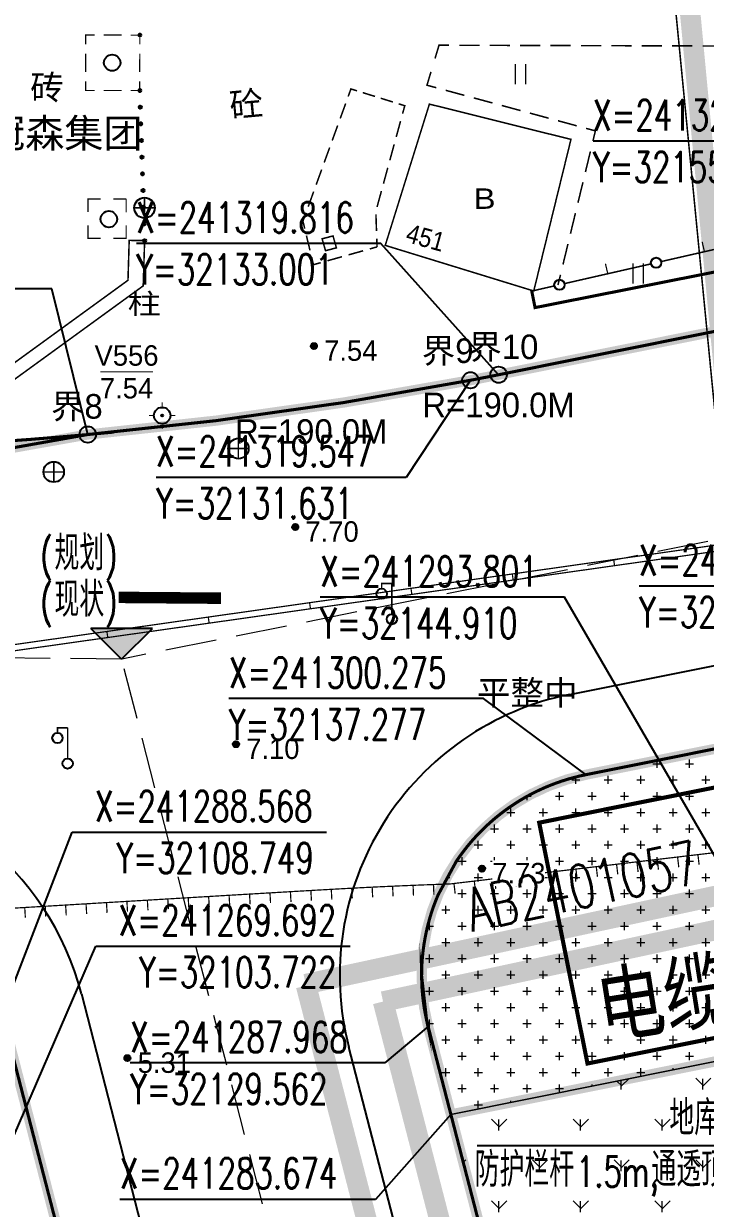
# Model space of a CAD drawing. Extents: x -83084 to 31773731, y -158416 to 241421036.
# Drawn here: x 32109.8 to 32143.1, y 241279.1 to 241337 of the extents above; entities that cross this region are included whole.
import ezdxf
from ezdxf.enums import TextEntityAlignment as Align
from ezdxf.xclip import XClip

# ---------------------------------------------------------------- set-up
doc = ezdxf.new("R2010")
doc.units = 0
doc.header["$LTSCALE"] = 1000
doc.header["$MEASUREMENT"] = 0
doc.header["$XCLIPFRAME"] = 0
for name, pattern in [('1', [0]), ('2', [0]), ('252', [0]), ('677', [0]), ('721020', [0]), ('721120', [0]), ('CENTER2', [1.125, 0.75, -0.125, 0.125, -0.125]), ('DASH', [0.35, 0.25, -0.1]), ('DOTE', [2.42, 2, -0.2, 0.02, -0.2])]:
    doc.linetypes.add(name, pattern=pattern)
for name, color, linetype, lineweight in [('110KV电缆', 6, 'DASH', 0), ('公共绿地', 63, 'Continuous', 0), ('绿地', 86, 'Continuous', 0), ('道路中线', 252, 'Continuous', 0)]:
    doc.layers.add(name, color=color, linetype=linetype, lineweight=lineweight)
for name, color, linetype in [('AXIS', 3, 'Continuous'), ('AXIS_TEXT', 7, 'Continuous'), ('DIM_COOR', 3, 'Continuous'), ('DIM_ELEV', 3, 'Continuous'), ('DIM_LEAD', 3, 'Continuous'), ('DOTE', 14, 'DOTE'), ('GZ_BJT_功能地块', 1, 'Continuous'), ('GZ_BJT_总平面', 2, 'Continuous'), ('GZ_BJT_指标表', 7, 'Continuous'), ('GZ_BJT_用地界线', 1, 'Continuous'), ('GZ_BJT_绿地', 3, 'Continuous'), ('PUB_DIM', 3, 'Continuous'), ('PUB_TEXT', 7, 'Continuous'), ('Road_2', 134, 'Continuous'), ('ROOF', 4, 'Continuous'), ('净用地', 1, 'Continuous'), ('地库', 5, 'DASH'), ('规划道路边线', 165, 'Continuous')]:
    doc.layers.add(name, color=color, linetype=linetype)
doc.layers.add('地形', color=7, linetype='Continuous', true_color=0x323232)
doc.layers.add('建筑控制线', color=7, linetype='Continuous', true_color=0xff0505)
doc.styles.add('_TCH_AXIS', font='COMPLEX', dxfattribs={"bigfont": 'GBCBIG'})
doc.styles.add('_TCH_DIM', font='SIMPLEX', dxfattribs={"bigfont": 'GBCBIG'})
doc.styles.add('_TCH_DIM_T3', font='SIMPLEX', dxfattribs={"width": 0.705882, "bigfont": 'GBCBIG'})
doc.styles.add('COMPLEX', font='COMPLEX')
doc.styles.add('DMHT', font='')
doc.styles.add('GKST', font='')
doc.styles.add('JMHT', font='')
doc.styles.add('JTHT', font='')
doc.styles.add('KZHT', font='')
doc.styles.add('number', font='')
doc.styles.add('黑体', font='simhei.ttf')
doc.styles.get('DMHT').set_extended_font_data('方正细等线简体')
doc.styles.get('GKST').set_extended_font_data('方正细等线简体')
doc.styles.get('JMHT').set_extended_font_data('方正细等线简体')
doc.styles.get('JTHT').set_extended_font_data('方正细等线简体')
doc.styles.get('KZHT').set_extended_font_data('方正细等线简体')
doc.styles.get('number').set_extended_font_data('方正细等线简体')
doc.dimstyles.new('_TCH_ARCH_M_M&&1', dxfattribs={"dimtxt": 1.4875, "dimasz": 0.5, "dimexe": 1.25, "dimexo": 1.5, "dimgap": 0.63125, "dimtad": 1, "dimzin": 0, "dimdsep": 46, "dimtxsty": '_TCH_DIM_T3', "dimblk": 'ARCHTICK', "dimcen": 0.09, "dimclrt": 7, "dimazin": 2, "dimtfac": 1, "dimtdec": 0, "dimtix": 1, "dimtmove": 2, "dimatfit": 3, "dimfxl": 0, "dimtolj": 1, "dimtzin": 0, "dimarcsym": 0})

# ---------------------------------------------------------------- blocks, each defined once
blk = doc.blocks.new('jjjg')
at = {"layer": '公共绿地'}
h = blk.add_hatch(dxfattribs=at)
h.set_pattern_fill('CROSS', color=256, scale=0.5)
h.set_pattern_definition([(0, (-31796.0198, -241027.7257), (0.79375, 0.79375), [0.396875, -1.190625]), (90, (-31795.8213, -241027.9241), (-0.79375, 0.79375), [0.396875, -1.190625])])
edge = h.paths.add_edge_path()
edge.add_line((357.562, 275.82), (361.317, 261.297))
edge.add_line((361.317, 261.297), (334.652, 255.949))
edge.add_line((334.652, 255.949), (333.542, 260.242))
edge.add_arc((343.224, 262.745), 10, 101.34215, 194.49615, ccw=False)
edge.add_line((341.257, 272.55), (357.562, 275.82))
at = {"layer": '净用地'}
blk.add_lwpolyline([(312.729, 260.842, 0.339359), (303.139, 268.339), (188.333, 269.388, 0.489761), (168.731, 244.6), (203.627, 103.082, 0.417511), (228.052, 88.507), (339.507, 117.323, 0.414214), (346.685, 129.508)], format="xyb", close=True, dxfattribs=at)
at = {"layer": '建筑控制线', "color": 1, "linetype": 'CENTER2', "ltscale": 0.01, "const_width": 0.5}
for points in [[(383.239, 107.973), (344.513, 97.96), (232.405, 68.975), (183.609, 58.956), (155.208, 51.953), (155.198, 51.951), (135.846, 179.065), (134.192, 189.926), (133.85, 194.329), (133.812, 204.312), (133.812, 204.314), (133.604, 259.566), (133.74, 265.128), (133.853, 269.743), (134.678, 279.892), (134.86, 281.203), (147.348, 281.975), (306.164, 287.26), (316.913, 289.169, 0.024864), (335.611, 291.821, 0.001838), (336.982, 292.091), (359.271, 296.561)], [(357.562, 275.82), (341.257, 272.55, 0.43043), (333.542, 260.242), (334.652, 255.949), (335.41, 253.018), (366.048, 134.514), (346.685, 129.508), (312.729, 260.842, 0.339359), (303.139, 268.339), (188.333, 269.388, 0.489761), (168.731, 244.6), (146.967, 207.555), (138.651, 241.283, -0.019329), (133.74, 265.128), (133.853, 269.743), (134.678, 279.892), (134.86, 281.203), (147.348, 281.975), (306.164, 287.26), (316.913, 289.169, 0.024864), (335.611, 291.821, 0.001838), (336.982, 292.091), (359.271, 296.561)], [(341.257, 272.55), (357.562, 275.82), (421.674, 288.68, -0.217433), (437.845, 284.89, -0.048847), (440.681, 282.215), (445.195, 273.123, 0.074148), (468.473, 212.548), (486.181, 181.252, -0.182676), (488.344, 167.276, -0.284842), (473.781, 152.039), (378.233, 127.336, -0.414214), (366.048, 134.514), (335.41, 253.018), (334.652, 255.949), (333.542, 260.242, -0.43043), (341.257, 272.55, -0.099303)]]:
    blk.add_lwpolyline(points, format="xyb", dxfattribs=at)
for points in [[(437.845, 284.89, 0.217433), (421.674, 288.68), (357.562, 275.82), (361.317, 261.297), (334.652, 255.949), (366.048, 134.514, 0.414214), (378.233, 127.336), (473.781, 152.039, 0.284842), (488.344, 167.276), (464.121, 210.086, -0.088788)], [(357.562, 275.82), (361.317, 261.297), (334.652, 255.949), (333.542, 260.242, -0.43043), (341.257, 272.55)]]:
    blk.add_lwpolyline(points, format="xyb", close=True, dxfattribs=at)
blk = doc.blocks.new('263906')
at = {"color": 0, "linetype": 'Continuous', "lineweight": -3}
blk.add_circle((0, 0), 0.8, dxfattribs=at)
at = {"color": 0}
blk.add_point((0, 0), dxfattribs=at)
blk = doc.blocks.new('96102001')
at = {"linetype": '2'}
h = blk.add_hatch(color=0, dxfattribs=at)
edge = h.paths.add_edge_path(flags=0)
edge.add_arc((0, 0), 0.15, 0, 360)
at = {"color": 0, "linetype": 'Continuous', "lineweight": -3}
blk.add_circle((0, 0), 0.15, dxfattribs=at)
blk = doc.blocks.new('24502001')
at = {"color": 0, "linetype": 'Continuous', "lineweight": -3}
blk.add_circle((0, 0), 0.5, dxfattribs=at)
blk = doc.blocks.new('24502002')
at = {"color": 0, "linetype": 'Continuous', "lineweight": -3, "const_width": 0.12}
blk.add_lwpolyline([(0, 0), (0, -1)], dxfattribs=at)
blk = doc.blocks.new('85212001')
at = {"color": 0, "linetype": 'Continuous', "lineweight": -3, "const_width": 0.12}
blk.add_lwpolyline([(0, 0), (0, 1)], dxfattribs=at)
blk = doc.blocks.new('332')
at = {"color": 0, "linetype": 'Continuous', "lineweight": -3, "const_width": 0.15}
for points in [[(0, 3.5), (-1, 3.5), (-1, 3)], [(0, 0.5), (0, 3.5)]]:
    blk.add_lwpolyline(points, dxfattribs=at)
at = {"color": 0, "linetype": 'Continuous', "lineweight": -3}
for centre in [(-1, 2.5), (0, 0)]:
    blk.add_circle(centre, 0.5, dxfattribs=at)
blk = doc.blocks.new('904')
at = {"linetype": '2'}
h = blk.add_hatch(color=0, dxfattribs=at)
edge = h.paths.add_edge_path(flags=0)
edge.add_arc((0, 0), 0.3, 0, 360)
at = {"color": 0, "linetype": 'Continuous', "lineweight": -3}
for radius in [0.3, 0.15]:
    blk.add_circle((0, 0), radius, dxfattribs=at)
blk = doc.blocks.new('654')
at = {"color": 0, "linetype": 'Continuous', "lineweight": -3, "const_width": 0.15}
for points in [[(-1, 0), (1, 0)], [(0, -1), (0, 1)]]:
    blk.add_lwpolyline(points, dxfattribs=at)
at = {"color": 0, "linetype": 'Continuous', "lineweight": -3}
blk.add_circle((0, 0), 1, dxfattribs=at)
blk = doc.blocks.new('106')
at = {"color": 0, "linetype": '1', "lineweight": -3, "const_width": 0.12}
for points in [[(0, 0.8), (0, 1.3)], [(-0.8, 0), (-1.3, 0)], [(0.8, 0), (1.3, 0)], [(0, -0.8), (0, -1.3)]]:
    blk.add_lwpolyline(points, dxfattribs=at)
at = {"color": 0, "linetype": '1', "lineweight": -3}
for radius in [0.8, 0.1]:
    blk.add_circle((0, 0), radius, dxfattribs=at)
blk = doc.blocks.new('151')
at = {"color": 0, "linetype": 'Continuous', "lineweight": -3, "const_width": 0.12}
for points in [[(-0.5, 2), (-0.5, 0)], [(0.5, 2), (0.5, 0)]]:
    blk.add_lwpolyline(points, dxfattribs=at)
blk = doc.blocks.new('128')
at = {"color": 0, "linetype": 'Continuous', "lineweight": -3}
blk.add_circle((0, 0), 0.8, dxfattribs=at)
blk = doc.blocks.new('ysdx12')
at = {"layer": '地形', "linetype": '721120', "lineweight": -3, "ltscale": 0.5, "const_width": 0.15}
for points in [[(90.128, 200.781), (88.779, 200.654), (87.429, 200.535), (86.078, 200.426), (84.726, 200.328), (83.374, 200.239), (82.02, 200.159), (80.667, 200.089), (79.313, 200.029), (77.958, 199.979), (76.604, 199.938), (75.249, 199.907), (73.893, 199.885), (72.538, 199.874), (71.183, 199.872), (69.827, 199.881), (-48.646, 200.963)], [(137.996, 46.007), (107.358, 164.511), (106.6, 167.442), (105.49, 171.735), (105.416, 172.038), (105.352, 172.345), (105.297, 172.652), (105.253, 172.962), (105.218, 173.273), (105.192, 173.584), (105.177, 173.897), (105.171, 174.209), (105.416, 172.038), (105.352, 172.345), (105.297, 172.652), (105.253, 172.962), (105.218, 173.273), (105.192, 173.584), (105.177, 173.897), (105.171, 174.209), (105.175, 174.522), (105.189, 174.834), (105.212, 175.146), (105.245, 175.457), (105.288, 175.767), (105.341, 176.075), (105.403, 176.381), (105.475, 176.686), (105.556, 176.987), (105.647, 177.287), (105.747, 177.583), (105.856, 177.876), (105.974, 178.165), (106.867, 179.812), (107.046, 180.069), (107.232, 180.32), (107.426, 180.566), (107.628, 180.805), (107.837, 181.037), (108.053, 181.263), (108.276, 181.482), (108.506, 181.694), (108.742, 181.899), (108.985, 182.096), (109.233, 182.286), (109.488, 182.468), (109.748, 182.641), (110.013, 182.807), (110.284, 182.964), (110.559, 183.112), (110.838, 183.252), (111.122, 183.383), (111.41, 183.505), (111.702, 183.618), (111.997, 183.722), (112.295, 183.817), (112.596, 183.902), (112.899, 183.978), (113.205, 184.043), (129.51, 187.313)]]:
    blk.add_lwpolyline(points, dxfattribs=at)
at = {"layer": '地形', "linetype": 'Continuous', "lineweight": -3, "ltscale": 0.5, "const_width": 0.15}
blk.add_lwpolyline([(195.247, 250.947), (198.096, 242.005), (202.391, 228.523, -0.327503), (201.457, 225.508), (200.635, 224.885), (162.545, 217.134), (110.713, 206.863), (110.542, 207.707)], format="xyb", dxfattribs=at)
at = {"layer": '地形', "linetype": 'Continuous', "lineweight": -3, "ltscale": 0.5}
for points, const_width in [([(134.858, 44.336), (115.689, 240.793)], 0.075), ([(88.758, 219.726), (88.758, 220.177), (89.199, 220.177)], 0.06), ([(89.64, 220.177), (90.522, 220.177)], 0.06), ([(90.963, 220.176), (91.404, 220.176)], 0.06), ([(91.404, 220.176), (91.404, 219.725)], 0.06), ([(105.825, 219.032), (106.021, 219.683), (106.516, 219.682)], 0.075), ([(107.011, 219.68), (108.001, 219.678)], 0.075), ([(108.496, 219.676), (109.486, 219.674)], 0.075), ([(109.981, 219.672), (110.971, 219.67)], 0.075), ([(111.466, 219.668), (112.456, 219.666)], 0.075), ([(112.952, 219.664), (113.942, 219.662)], 0.075), ([(114.437, 219.66), (115.427, 219.657)], 0.075), ([(115.922, 219.656), (116.912, 219.653)], 0.075), ([(117.407, 219.652), (118.397, 219.649)], 0.075), ([(118.892, 219.648), (119.882, 219.645)], 0.075), ([(88.757, 218.374), (88.758, 219.275)], 0.06), ([(91.404, 219.275), (91.403, 218.373)], 0.06), ([(105.889, 217.605), (105.432, 217.729), (105.628, 218.381)], 0.075), ([(89.198, 217.472), (88.757, 217.472), (88.757, 217.923)], 0.06), ([(91.403, 217.922), (91.403, 217.471), (90.962, 217.471)], 0.06), ([(90.521, 217.472), (89.639, 217.472)], 0.06), ([(101.585, 217.18), (101.718, 217.547), (102.017, 217.454)], 0.075), ([(102.296, 217.367), (102.893, 217.181)], 0.075), ([(103.172, 217.094), (103.77, 216.907)], 0.075), ([(107.26, 217.233), (106.346, 217.481)], 0.075), ([(108.632, 216.862), (107.718, 217.109)], 0.075), ([(101.194, 216.103), (101.461, 216.837)], 0.075), ([(104.049, 216.82), (104.348, 216.727), (104.241, 216.339)], 0.075), ([(110.003, 216.49), (109.089, 216.738)], 0.075), ([(104.142, 215.976), (103.93, 215.199)], 0.075), ([(111.374, 216.118), (110.46, 216.366)], 0.075), ([(112.746, 215.746), (111.832, 215.994)], 0.075), ([(100.803, 215.026), (101.07, 215.76)], 0.075), ([(113.538, 214.996), (113.66, 215.498), (113.203, 215.622)], 0.075), ([(103.83, 214.837), (103.618, 214.06)], 0.075), ([(100.412, 213.949), (100.679, 214.683)], 0.075), ([(113.173, 213.489), (113.416, 214.494)], 0.075), ([(100.021, 212.871), (100.288, 213.606)], 0.075), ([(103.518, 213.697), (103.306, 212.92)], 0.075), ([(112.807, 211.982), (113.051, 212.987)], 0.075), ([(99.631, 211.794), (99.897, 212.529)], 0.075), ([(103.207, 212.558), (102.994, 211.781)], 0.075), ([(88.875, 211.527), (88.876, 212.168), (89.497, 212.168)], 0.06), ([(90.118, 212.167), (90.739, 212.167)], 0.06), ([(90.739, 212.167), (90.739, 211.526)], 0.06), ([(99.461, 210.722), (99.373, 211.084), (99.506, 211.451)], 0.075), ([(102.939, 211.413), (102.967, 210.608)], 0.075), ([(112.441, 210.475), (112.685, 211.48)], 0.075), ([(89.496, 210.245), (88.875, 210.245), (88.875, 210.886)], 0.06), ([(90.739, 210.886), (90.738, 210.245), (90.117, 210.245)], 0.06), ([(99.718, 209.66), (99.543, 210.384)], 0.075), ([(102.981, 210.233), (102.995, 209.83)], 0.075), ([(118.986, 209.595), (121.112, 210.079)], 0.075), ([(102.312, 209.639), (101.606, 209.441)], 0.075), ([(102.995, 209.83), (102.642, 209.731)], 0.075), ([(112.076, 208.968), (112.32, 209.973)], 0.075), ([(116.861, 209.11), (118.986, 209.595)], 0.075), ([(100.241, 209.059), (99.888, 208.96), (99.8, 209.322)], 0.075), ([(101.277, 209.349), (100.571, 209.151)], 0.075), ([(114.263, 208.518), (116.388, 209.002)], 0.075), ([(111.832, 207.964), (111.954, 208.466)], 0.075), ([(112.137, 208.033), (114.263, 208.518)], 0.075), ([(110.602, 207.683), (111.665, 207.925)], 0.075), ([(270.398, 78.505), (247.182, 120.681), (236.579, 142.65), (212.663, 195.606), (195.565, 200.655), (176.133, 205.239), (124.57, 195.972), (77.42, 189.285)], 0.06), ([(270.135, 78.361), (246.915, 120.544), (236.307, 142.523), (212.446, 195.357), (195.488, 200.365), (176.125, 204.933), (124.618, 195.676), (77.462, 188.988)], 0.06), ([(89.47, 203.724), (92.045, 203.724)], 0.06), ([(114.553, 194.551), (114.595, 194.254)], 0.06), ([(109.602, 193.849), (109.644, 193.552)], 0.06), ([(104.651, 193.147), (104.693, 192.85)], 0.06), ([(99.7, 192.445), (99.742, 192.148)], 0.06), ([(94.749, 191.743), (94.791, 191.446)], 0.06), ([(89.798, 191.041), (89.84, 190.743)], 0.06), ([(133.558, 181.899), (106.592, 178.707), (105.215, 178.655), (104.046, 178.607), (102.991, 178.559), (101.951, 178.507), (100.097, 178.404), (95.987, 178.163), (89.05, 177.749), (78.903, 177.14)], 0.06)]:
    blk.add_lwpolyline(points, dxfattribs=dict(at, const_width=const_width))
at = {"layer": '地形', "linetype": '721020', "lineweight": -3, "ltscale": 0.5, "const_width": 0.15}
blk.add_lwpolyline([(155.187, 19.465), (116.461, 9.453), (4.353, -19.532), (-44.443, -29.551), (-72.844, -36.554), (-72.854, -36.557), (-92.206, 90.558), (-93.86, 101.419), (-94.202, 105.822), (-94.24, 115.804), (-94.24, 115.807), (-94.448, 171.059), (-94.312, 176.62), (-94.199, 181.236), (-93.374, 191.385), (-93.192, 192.696), (-80.704, 193.468), (78.112, 198.753), (88.861, 200.662, 0.024922), (107.559, 203.314, 0.002245), (108.93, 203.583), (131.218, 208.054)], format="xyb", dxfattribs=at)
at = {"layer": '地形', "linetype": 'Continuous', "lineweight": -3, "ltscale": 0.5}
for const_width in [0.075, 0.06]:
    blk.add_lwpolyline([(110.648, 207.675), (103.394, 209.904), (105.551, 216.806), (112.466, 215.082)], close=True, dxfattribs=dict(at, const_width=const_width))
at = {"layer": '地形', "linetype": '252', "lineweight": -3, "ltscale": 0.5, "const_width": 0.075}
for points in [[(91.641, 210.139), (91.57, 207.925), (82.188, 201.106), (81.801, 201.638), (90.828, 208.199), (90.886, 210.148)], [(100.31, 210.225), (100.477, 209.644), (101.009, 209.783), (100.842, 210.364)]]:
    blk.add_lwpolyline(points, close=True, dxfattribs=at)
at = {"layer": '地形', "linetype": '677', "lineweight": -3, "ltscale": 0.5, "const_width": 0.06}
blk.add_lwpolyline([(270.398, 78.505), (247.182, 120.681), (236.579, 142.65), (212.663, 195.606), (195.565, 200.655), (176.133, 205.239), (124.57, 195.972), (77.42, 189.285)], dxfattribs=at)
at = {"layer": '地形', "linetype": '721120', "lineweight": -3, "ltscale": 0.5, "const_width": 0.15}
blk.add_lwpolyline([(84.677, 172.335), (118.633, 41.001, -0.414214), (111.455, 28.816), (0, 0, -0.417511), (-24.425, 14.575), (-59.321, 156.093, -0.489761), (-39.72, 180.881), (75.087, 179.832, -0.339359), (84.677, 172.335)], format="xyb", close=True, dxfattribs=at)
at = {"layer": '地形', "linetype": 'Continuous'}
for name, p, xscale, yscale, rotation in [('96102001', (91.404, 220.176), 0.5, 0.5, 270.3286420653496), ('96102001', (91.403, 217.471), 0.4999999999999993, 0.4999999999999993, 271.8516376464791), ('96102001', (91.429, 216.657), 0.4999999999999993, 0.4999999999999993, 271.8516376464791), ('96102001', (91.456, 215.842), 0.4999999999999993, 0.4999999999999993, 271.8516376464791), ('96102001', (91.482, 215.028), 0.4999999999999993, 0.4999999999999993, 271.8516376464791), ('96102001', (91.508, 214.213), 0.4999999999999993, 0.4999999999999993, 271.8516376464791), ('96102001', (91.535, 213.398), 0.4999999999999993, 0.4999999999999993, 271.8516376464791), ('96102001', (91.561, 212.584), 0.4999999999999993, 0.4999999999999993, 271.8516376464791), ('96102001', (91.587, 211.769), 0.4999999999999993, 0.4999999999999993, 271.8516376464791), ('96102001', (91.614, 210.955), 0.4999999999999993, 0.4999999999999993, 271.8516376464791), ('96102001', (91.64, 210.14), 0.4999999999999993, 0.4999999999999993, 271.8516376464791), ('24502002', (118.986, 209.595), 0.5, 0.5, 192.8423862336027), ('24502002', (114.263, 208.518), 0.5, 0.5, 192.8423862336027), ('24502001', (116.625, 209.056), 0.5, 0.5, 192.8423862336027), ('24502001', (111.901, 207.979), 0.5, 0.5, 192.8423862336027), ('85212001', (117.674, 180.019), 0.5, 0.5, 186.7498574939514), ('85212001', (118.668, 180.136), 0.5, 0.5, 186.7498574939514), ('85212001', (112.709, 179.431), 0.5, 0.5, 186.7498574939514), ('85212001', (113.702, 179.549), 0.5, 0.5, 186.7498574939514), ('85212001', (114.695, 179.666), 0.5, 0.5, 186.7498574939514), ('85212001', (115.688, 179.784), 0.5, 0.5, 186.7498574939514), ('85212001', (116.681, 179.901), 0.5, 0.5, 186.7498574939514), ('85212001', (107.744, 178.844), 0.5, 0.5, 186.7498574939514), ('85212001', (108.737, 178.961), 0.5, 0.5, 186.7498574939514), ('85212001', (109.73, 179.079), 0.5, 0.5, 186.7498574939514), ('85212001', (110.723, 179.196), 0.5, 0.5, 186.7498574939514), ('85212001', (111.716, 179.314), 0.5, 0.5, 186.7498574939514), ('85212001', (97.763, 178.267), 0.5, 0.5, 183.3622475901651), ('85212001', (98.761, 178.326), 0.5, 0.5, 183.3622475901651), ('85212001', (99.76, 178.384), 0.5, 0.5, 183.3622475901651), ('85212001', (100.758, 178.441), 0.4999999999999993, 0.4999999999999993, 183.1856598793636), ('85212001', (101.756, 178.496), 0.4999999999999993, 0.4999999999999993, 183.1856598793636), ('85212001', (102.755, 178.547), 0.4999999999999993, 0.4999999999999993, 182.8395878544975), ('85212001', (103.754, 178.593), 0.4999999999999999, 0.4999999999999999, 182.592580893353), ('85212001', (104.753, 178.636), 0.4999999999999996, 0.4999999999999996, 182.3548766498583), ('85212001', (105.752, 178.675), 0.5, 0.5, 182.1864851660608), ('85212001', (106.751, 178.726), 0.5, 0.5, 186.7498574939514), ('85212001', (87.781, 177.673), 0.4999999999999997, 0.4999999999999997, 183.4323936329411), ('85212001', (88.779, 177.733), 0.4999999999999997, 0.4999999999999997, 183.4323936329411), ('85212001', (89.777, 177.792), 0.5000000000000007, 0.5000000000000007, 183.4132964240218), ('85212001', (90.775, 177.852), 0.5000000000000007, 0.5000000000000007, 183.4132964240218), ('85212001', (91.774, 177.911), 0.5000000000000007, 0.5000000000000007, 183.4132964240218), ('85212001', (92.772, 177.971), 0.5000000000000007, 0.5000000000000007, 183.4132964240218), ('85212001', (93.77, 178.03), 0.5000000000000007, 0.5000000000000007, 183.4132964240218), ('85212001', (94.768, 178.09), 0.5000000000000007, 0.5000000000000007, 183.4132964240218), ('85212001', (95.766, 178.149), 0.5000000000000007, 0.5000000000000007, 183.4132964240218), ('85212001', (96.765, 178.208), 0.5, 0.5, 183.3622475901651), ('85212001', (85.784, 177.553), 0.4999999999999997, 0.4999999999999997, 183.4323936329411), ('85212001', (86.782, 177.613), 0.4999999999999997, 0.4999999999999997, 183.4323936329411)]:
    blk.add_blockref(name, p, dxfattribs=dict(at, xscale=xscale, yscale=yscale, rotation=rotation))
at = {"layer": '地形', "linetype": 'Continuous', "xscale": 0.5, "yscale": 0.5}
for name, p in [('128', (90.055, 218.828)), ('151', (110.001, 217.764)), ('654', (91.635, 211.737)), ('128', (89.893, 211.184)), ('151', (115.751, 208.026)), ('904', (99.91, 204.983)), ('263906', (108.93, 203.583)), ('263906', (107.559, 203.314)), ('106', (92.498, 201.59)), ('263906', (88.861, 200.662)), ('654', (96.221, 199.976)), ('654', (87.201, 198.833)), ('904', (98.995, 196.143)), ('332', (103.72, 191.635)), ('332', (87.88, 184.585)), ('904', (96.102, 185.529)), ('904', (108.119, 179.452)), ('904', (90.802, 170.192))]:
    blk.add_blockref(name, p, dxfattribs=at)
at = {"layer": '地形'}
for s, height, style, p in [('砖', 1.2, 'JTHT', (86.869, 217.623)), ('界9', 1.2, 'number', (106.44, 204.757)), ('界10', 1.2, 'number', (109.164, 204.946)), ('V556', 1, 'KZHT', (90.757, 204.524)), ('7.54', 1, 'KZHT', (90.757, 202.924)), ('界8', 1.2, 'number', (88.327, 202.038)), ('R=190.0M', 1.2, 'number', (108.93, 202.107)), ('R=190.0M', 1.2, 'number', (99.78, 200.808))]:
    blk.add_text(s, height=height, dxfattribs=dict(at, style=style)).set_placement(p, align=Align.MIDDLE_CENTER)
at = {"layer": '地形', "style": 'JTHT'}
blk.add_text('砼', height=1.2, rotation=5.15793, dxfattribs=at).set_placement((95.876, 215.781), align=Align.BOTTOM_LEFT)
at = {"layer": '地形'}
for s, height, style, p in [('冠森集团', 1.4, 'JMHT', (83.899, 214.259)), ('平整中', 1.2, 'GKST', (107.874, 187.086))]:
    blk.add_text(s, height=height, dxfattribs=dict(at, style=style)).set_placement(p, align=Align.BOTTOM_LEFT)
at = {"layer": '地形', "style": 'JMHT', "width": 1.2}
blk.add_text('B', height=1, dxfattribs=at).set_placement((108.249, 212.189), align=Align.MIDDLE_CENTER)
at = {"layer": '地形', "style": 'JMHT', "width": 0.913}
blk.add_text('451', height=0.92, rotation=344.37262, dxfattribs=at).set_placement((105.368, 210.279), align=Align.MIDDLE_CENTER)
at = {"layer": '地形', "style": 'JMHT', "width": 1.2}
blk.add_text('柱', height=1, dxfattribs=at).set_placement((90.807, 206.253), align=Align.BOTTOM_LEFT)
for points in [[(100.41, 205.383), (102.985, 205.383), (102.985, 204.133), (100.41, 204.133)], [(99.495, 196.543), (102.07, 196.543), (102.07, 195.293), (99.495, 195.293)], [(96.602, 185.929), (99.177, 185.929), (99.177, 184.679), (96.602, 184.679)], [(108.619, 179.852), (111.194, 179.852), (111.194, 178.602), (108.619, 178.602)], [(91.302, 170.592), (93.877, 170.592), (93.877, 169.342), (91.302, 169.342)]]:
    blk.add_wipeout(points).dxf.layer = '地形'
at = {"layer": '地形', "style": 'DMHT'}
for s, p in [('7.54', (100.41, 205.263)), ('7.70', (99.495, 196.423)), ('7.10', (96.602, 185.809)), ('7.73', (108.619, 179.732)), ('5.31', (91.302, 170.472))]:
    blk.add_text(s, height=1, dxfattribs=at).set_placement(p, align=Align.TOP_LEFT)
blk = doc.blocks.new('rtr')
at = {"layer": '地库', "linetype": 'Continuous'}
h = blk.add_hatch(dxfattribs=at)
h.set_pattern_fill('STEEL', color=256, scale=0.5, angle=-35.55087)
h.set_pattern_definition([(9.44912997, (236105.29224, 2620777.9798), (-0.13031142, 0.7829802017), []), (9.44912997, (236105.523, 2620778.3027), (-0.13031142, 0.7829802017), [])])
h.paths.add_polyline_path([(473617.625, 2567513.203), (473612.595, 2567512.361), (473614.575, 2567500.525), (473619.606, 2567501.367)])
for points in [[(473611.588, 2567518.375), (473616.618, 2567519.216), (473619.606, 2567501.365), (473614.576, 2567500.523)], [(473611.884, 2567518.424), (473612.478, 2567514.873), (473616.916, 2567515.616), (473616.322, 2567519.167)], [(473614.822, 2567500.868), (473619.261, 2567501.611), (473616.916, 2567515.616), (473612.478, 2567514.873)], [(473617.625, 2567513.203), (473612.595, 2567512.361), (473614.575, 2567500.525), (473619.606, 2567501.367)]]:
    blk.add_lwpolyline(points, close=True, dxfattribs=at)
blk.add_lwpolyline([(473612.478, 2567514.873), (473617.041, 2567501.24), (473616.916, 2567515.616)], dxfattribs=at)
blk = doc.blocks.new('afghw')
for p, q in [((-0.546, -0.109), (0.546, 0.109)), ((-0.109, 0.546), (0.109, -0.546))]:
    blk.add_line(p, q)
at = {"ltscale": 10, "const_width": 0.2}
blk.add_lwpolyline([(-7.644, -7.653), (10.004, -4.113), (7.644, 7.653), (-10.004, 4.113)], close=True, dxfattribs=at)
blk = doc.blocks.new('adfgaw')
at = {"layer": '110KV电缆', "ltscale": 0.03, "const_width": 1}
for points in [[(-13.685, 135.394), (-0.747, -0.951)], [(-2.143, -3.219), (-23.383, -7.79)], [(-1.782, -4.806), (-19.603, -8.641)], [(-23.364, -7.86), (45.86, -275.605)], [(-19.603, -8.641), (49.291, -275.106)]]:
    blk.add_lwpolyline(points, dxfattribs=at)
at = {"layer": 'DIM_COOR', "color": 3}
for p, q in [((-10.735, 11.115), (-22.67, 11.115)), ((-1.972, -4.015), (-10.735, 11.115))]:
    blk.add_line(p, q, dxfattribs=at)
at = {"layer": 'ROOF'}
blk.add_blockref('afghw', (-1.972, -4.015), dxfattribs=at)
at = {"layer": 'PUB_TEXT', "style": '_TCH_DIM', "width": 0.705882}
for s, p in [('X=241293.801', (-22.67, 11.64)), ('Y=32144.910', (-22.67, 9.102))]:
    blk.add_text(s, height=1.4875, dxfattribs=at).set_placement(p)
at = {"layer": 'PUB_TEXT', "style": '黑体', "width": 0.8}
blk.add_text('电缆终端塔', height=3, rotation=8.92492, dxfattribs=at).set_placement((-8.905, -10.417))
blk = doc.blocks.new('_ArchTick')
at = {"color": 0, "linetype": 'ByBlock', "const_width": 0.4}
blk.add_lwpolyline([(-0.5, -0.5), (0.5, 0.5)], dxfattribs=at)
blk = doc.blocks.new('*D188')
at = {"layer": 'Defpoints', "color": 0, "transparency": 16777216}
for p in [(75.666, 163.49), (82.354, 144.434), (79.599, 143.881)]:
    blk.add_point(p, dxfattribs=at)
at = {"layer": 'PUB_DIM', "color": 0, "lineweight": -2, "transparency": 16777216}
for p, q in [((77.137, 163.785), (79.646, 164.289)), ((78.421, 164.043), (82.354, 144.434)), ((81.07, 144.176), (83.579, 144.679))]:
    blk.add_line(p, q, dxfattribs=at)
at = {"layer": 'PUB_DIM', "color": 0, "lineweight": -2, "transparency": 16777216, "xscale": 0.5, "yscale": 0.5, "zscale": 0.5}
for p, rotation in [((78.421, 164.043), 101.3421496037128), ((82.354, 144.434), 281.3421496037128)]:
    blk.add_blockref('_ArchTick', p, dxfattribs=dict(at, rotation=rotation))
at = {"layer": 'PUB_DIM', "color": 7, "transparency": 16777216, "insert": (81.269, 157.126), "char_height": 1.4875, "attachment_point": 5, "rotation": 281.34215, "style": '_TCH_DIM_T3'}
blk.add_mtext('\\A1;20.00', dxfattribs=at)
blk = doc.blocks.new('ghdlbx')
at = {"layer": '规划道路边线', "linetype": '721120', "lineweight": -3, "ltscale": 0.5, "const_width": 0.15}
for points in [[(90.128, 200.781), (88.779, 200.654), (87.429, 200.535), (86.078, 200.426), (84.726, 200.328), (83.374, 200.239), (82.02, 200.159), (80.667, 200.089), (79.313, 200.029), (77.958, 199.979), (76.604, 199.938), (75.249, 199.907), (73.893, 199.885), (72.538, 199.874), (71.183, 199.872), (69.827, 199.881), (-48.646, 200.963)], [(137.996, 46.007), (107.358, 164.511), (106.6, 167.442), (105.49, 171.735), (105.416, 172.038), (105.352, 172.345), (105.297, 172.652), (105.253, 172.962), (105.218, 173.273), (105.192, 173.584), (105.177, 173.897), (105.171, 174.209), (105.416, 172.038), (105.352, 172.345), (105.297, 172.652), (105.253, 172.962), (105.218, 173.273), (105.192, 173.584), (105.177, 173.897), (105.171, 174.209), (105.175, 174.522), (105.189, 174.834), (105.212, 175.146), (105.245, 175.457), (105.288, 175.767), (105.341, 176.075), (105.403, 176.381), (105.475, 176.686), (105.556, 176.987), (105.647, 177.287), (105.747, 177.583), (105.856, 177.876), (105.974, 178.165), (106.867, 179.812), (107.046, 180.069), (107.232, 180.32), (107.426, 180.566), (107.628, 180.805), (107.837, 181.037), (108.053, 181.263), (108.276, 181.482), (108.506, 181.694), (108.742, 181.899), (108.985, 182.096), (109.233, 182.286), (109.488, 182.468), (109.748, 182.641), (110.013, 182.807), (110.284, 182.964), (110.559, 183.112), (110.838, 183.252), (111.122, 183.383), (111.41, 183.505), (111.702, 183.618), (111.997, 183.722), (112.295, 183.817), (112.596, 183.902), (112.899, 183.978), (113.205, 184.043), (129.51, 187.313)]]:
    blk.add_lwpolyline(points, dxfattribs=at)
at = {"layer": '规划道路边线', "linetype": '721020', "lineweight": -3, "ltscale": 0.5, "const_width": 0.15}
blk.add_lwpolyline([(88.861, 200.662, 0.024922), (107.559, 203.314, 0.002245), (108.93, 203.583), (131.218, 208.054), (190.14, 219.873)], format="xyb", dxfattribs=at)
at = {"layer": '规划道路边线', "linetype": '721120', "lineweight": -3, "ltscale": 0.5, "const_width": 0.15}
blk.add_lwpolyline([(84.677, 172.335), (118.633, 41.001, -0.414214), (111.455, 28.816), (0, 0, -0.417511), (-24.425, 14.575), (-59.321, 156.093, -0.489761), (-39.72, 180.881), (75.087, 179.832, -0.339359), (84.677, 172.335)], format="xyb", close=True, dxfattribs=at)
at = {"layer": '道路中线', "linetype": 'DASH', "ltscale": 0.01}
for p, q in [((232.401, 218.151), (90.519, 189.691)), ((90.519, 189.691), (-81.137, 191.259))]:
    blk.add_line(p, q, dxfattribs=at)
blk.add_lwpolyline([(133.321, 24.141), (90.519, 189.691)], dxfattribs=at)
at = {"layer": 'PUB_TEXT', "color": 8, "style": '黑体', "width": 0.8}
blk.add_text('一', height=5, rotation=359.53392, dxfattribs=at).set_placement((90.111, 190.047))
blk = doc.blocks.new('zbyd')
at = {"layer": 'DIM_ELEV'}
blk.add_hatch(color=256, dxfattribs=at).paths.add_polyline_path([(-196.124, 135.339), (-194.624, 136.839), (-197.624, 136.839)])
at = {"layer": 'DIM_COOR', "color": 3}
for p, q in [((-160.667, 160.644), (-173.097, 160.644)), ((-183.469, 155.645), (-195.404, 155.645)), ((-177.713, 149.231), (-183.469, 155.645)), ((-199.534, 153.427), (-211.744, 153.427)), ((-197.781, 146.31), (-199.534, 153.427)), ((-179.083, 148.962), (-182.229, 144.216)), ((-182.229, 144.216), (-194.439, 144.216)), ((-158.468, 138.9), (-170.843, 138.9)), ((-178.452, 133.408), (-190.882, 133.408)), ((-173.437, 129.69), (-178.452, 133.408)), ((-201.965, 117.983), (-198.548, 126.884)), ((-198.548, 126.884), (-186.118, 126.884)), ((-181.152, 117.383), (-183.271, 115.607)), ((-183.271, 115.607), (-195.701, 115.607)), ((-180.042, 113.089), (-183.722, 108.942)), ((-183.722, 108.942), (-196.207, 108.942))]:
    blk.add_line(p, q, dxfattribs=at)
at = {"layer": 'DIM_ELEV'}
for p, q in [((-196.124, 135.339), (-197.624, 136.839)), ((-194.624, 136.839), (-197.624, 136.839)), ((-196.124, 135.339), (-194.624, 136.839))]:
    blk.add_line(p, q, dxfattribs=at)
at = {"layer": 'DIM_LEAD'}
blk.add_line((-164.44, 111.553), (-178.755, 111.553), dxfattribs=at)
at = {"layer": 'DIM_LEAD', "color": 30, "style": '_TCH_DIM', "width": 0.705882}
blk.add_text('AB2401057', height=2.125, rotation=12.01942, dxfattribs=at).set_placement((-179.022, 122.016))
at = {"layer": 'PUB_TEXT', "style": '_TCH_DIM', "width": 0.705882}
for s, height, p in [('X=241324.287', 1.4875, (-173.097, 161.169)), ('Y=32155.290', 1.4875, (-173.097, 158.632)), ('X=241319.816', 1.4875, (-195.404, 156.17)), ('Y=32133.001', 1.4875, (-195.404, 153.633)), ('X=241319.547', 1.4875, (-194.439, 144.741)), ('Y=32131.631', 1.4875, (-194.439, 142.203)), ('(', 1.488, (-200.106, 139.676)), (')', 1.488, (-196.949, 139.676)), ('X=241303.546', 1.4875, (-170.843, 139.425)), ('(', 1.488, (-200.106, 137.401)), (')', 1.488, (-196.949, 137.401)), ('Y=32153.582', 1.4875, (-170.843, 136.887)), ('X=241300.275', 1.4875, (-190.882, 133.933)), ('Y=32137.277', 1.4875, (-190.882, 131.396)), ('X=241288.568', 1.4875, (-197.418, 127.409)), ('Y=32108.749', 1.4875, (-196.368, 124.871)), ('X=241287.968', 1.4875, (-195.701, 116.132)), ('Y=32129.562', 1.4875, (-195.701, 113.594)), ('X=241283.674', 1.4875, (-196.207, 109.467))]:
    blk.add_text(s, height=height, dxfattribs=at).set_placement(p)
at = {"layer": 'PUB_TEXT', "style": '_TCH_DIM'}
for s, p in [('规划', (-199.406, 139.676)), ('现状', (-199.406, 137.401))]:
    blk.add_text(s, height=1.6879, dxfattribs=at).set_placement(p)
for s, height, p in [('地库坡道', 1.6879, (-169.367, 112.078)), ('防护栏杆   通透顶盖', 1.68794, (-178.882, 109.558))]:
    blk.add_text(s, height=height, rotation=360, dxfattribs=at).set_placement(p)
at = {"layer": 'PUB_TEXT', "style": '_TCH_DIM', "width": 0.705882}
blk.add_text('1.5m,', height=1.4875, rotation=360, dxfattribs=at).set_placement((-173.935, 109.55))
blk = doc.blocks.new('_AXISO')
blk.add_circle((0, 0), 0.5)
at = {"layer": 'AXIS_TEXT', "style": 'COMPLEX', "width": 1.041667}
blk.add_attdef('A', text='', height=0.56, dxfattribs=at).set_placement((-0.25, -0.28), (0.25, -0.28), align=Align.FIT)
blk = doc.blocks.new('ADSAFDSFW')
at = {"layer": 'AXIS'}
ref = blk.add_blockref('_AXISO', (8.232, 30.328), dxfattribs=dict(at, xscale=4, yscale=4, zscale=4))
ref.add_attrib('A', '4-26', dxfattribs={"layer": 'AXIS_TEXT', "height": 0.7027, "style": '_TCH_AXIS'}).set_placement((6.877, 29.977), (9.587, 29.977), align=Align.FIT)
blk = doc.blocks.new('*D129')
at = {"layer": 'Defpoints', "color": 0, "transparency": 16777216}
for p in [(-14.885, 21.383), (-15.513, 17.822), (14.327, 12.561)]:
    blk.add_point(p, dxfattribs=at)
at = {"layer": 'PUB_DIM', "color": 0, "lineweight": -2, "transparency": 16777216}
for p, q in [((-15.253, 19.299), (-14.668, 22.614)), ((14.954, 16.121), (-14.885, 21.383)), ((14.587, 14.038), (15.171, 17.352))]:
    blk.add_line(p, q, dxfattribs=at)
at = {"layer": 'PUB_DIM', "color": 0, "lineweight": -2, "transparency": 16777216, "xscale": 0.5, "yscale": 0.5, "zscale": 0.5}
for p, rotation in [((-14.885, 21.383), 170.0000000054523), ((14.954, 16.121), 350.0000000054523)]:
    blk.add_blockref('_ArchTick', p, dxfattribs=dict(at, rotation=rotation))
at = {"layer": 'PUB_DIM', "color": 7, "transparency": 16777216, "insert": (0.273, 20.106), "char_height": 1.4875, "attachment_point": 5, "rotation": 350, "style": '_TCH_DIM_T3'}
blk.add_mtext('\\A1;30.30', dxfattribs=at)
blk = doc.blocks.new('*D130')
at = {"layer": 'Defpoints', "color": 0, "transparency": 16777216}
for p in [(-20.706, 16.101), (-17.364, 15.512), (-22.643, -14.427)]:
    blk.add_point(p, dxfattribs=at)
at = {"layer": 'PUB_DIM', "color": 0, "lineweight": -2, "transparency": 16777216}
for p, q in [((-18.841, 15.772), (-21.937, 16.318)), ((-25.985, -13.837), (-20.706, 16.101)), ((-24.12, -14.166), (-27.216, -13.62))]:
    blk.add_line(p, q, dxfattribs=at)
at = {"layer": 'PUB_DIM', "color": 0, "lineweight": -2, "transparency": 16777216, "xscale": 0.5, "yscale": 0.5, "zscale": 0.5}
for p, rotation in [((-20.706, 16.101), 80.0000000053795), ((-25.985, -13.837), 260.0000000053794)]:
    blk.add_blockref('_ArchTick', p, dxfattribs=dict(at, rotation=rotation))
at = {"layer": 'PUB_DIM', "color": 7, "transparency": 16777216, "insert": (-24.7, 1.371), "char_height": 1.4875, "attachment_point": 5, "rotation": 80, "style": '_TCH_DIM_T3'}
blk.add_mtext('\\A1;30.40', dxfattribs=at)
blk = doc.blocks.new('cc')
at = {"layer": 'PUB_DIM'}
dim = blk.add_linear_dim(base=(82.354, 144.434), p1=(75.666, 163.49), p2=(79.599, 143.881), angle=281.34215, dimstyle='_TCH_ARCH_M_M&&1', dxfattribs=at)
dim.commit()
dim.dimension.update_dxf_attribs({"geometry": '*D188', "text_midpoint": (81.269, 157.126), "dimtype": 129})
blk = doc.blocks.new('asdafaw')
at = {"layer": 'AXIS'}
for p, q in [((-15.513, 17.822), (-14.645, 22.746)), ((14.327, 12.561), (15.195, 17.485)), ((-17.364, 15.512), (-22.288, 16.38)), ((-22.643, -14.427), (-27.567, -13.558))]:
    blk.add_line(p, q, dxfattribs=at)
at = {"layer": 'DOTE', "ltscale": 0.001}
for p, q in [((-15.513, 17.822), (-21.6, -16.7)), ((-17.364, 15.512), (16.201, 9.593)), ((14.327, 12.561), (8.24, -21.961)), ((-22.643, -14.427), (10.922, -20.345))]:
    blk.add_line(p, q, dxfattribs=at)
at = {"layer": 'AXIS'}
ref = blk.add_blockref('_AXISO', (-14.298, 24.716), dxfattribs=dict(at, xscale=3.999999999999997, yscale=3.999999999999997, zscale=3.999999999999997, rotation=80.00000000539609))
ref.add_attrib('A', '7-W', dxfattribs={"layer": 'AXIS_TEXT', "height": 0.8262, "rotation": 80, "style": '_TCH_AXIS'}).set_placement((-14.123, 23.327), (-13.658, 25.961), align=Align.FIT)
ref = blk.add_blockref('_AXISO', (15.542, 19.454), dxfattribs=dict(at, xscale=3.999999999999997, yscale=3.999999999999997, zscale=3.999999999999997, rotation=80.00000000539609))
ref.add_attrib('A', '7-A', dxfattribs={"layer": 'AXIS_TEXT', "height": 0.873, "rotation": 80, "style": '_TCH_AXIS'}).set_placement((15.741, 18.068), (16.203, 20.688), align=Align.FIT)
ref = blk.add_blockref('_AXISO', (-24.257, 16.727), dxfattribs=dict(at, xscale=3.999999999999997, yscale=3.999999999999997, zscale=3.999999999999997, rotation=80.00000000539609))
ref.add_attrib('A', '7-24', dxfattribs={"layer": 'AXIS_TEXT', "height": 0.6947, "rotation": 80, "style": '_TCH_AXIS'}).set_placement((-24.151, 15.331), (-23.68, 18.002), align=Align.FIT)
ref = blk.add_blockref('_AXISO', (-29.536, -13.211), dxfattribs=dict(at, xscale=3.999999999999997, yscale=3.999999999999997, zscale=3.999999999999997, rotation=80.00000000539609))
ref.add_attrib('A', '7-1', dxfattribs={"layer": 'AXIS_TEXT', "height": 0.9988, "rotation": 80, "style": '_TCH_AXIS'}).set_placement((-29.272, -14.586), (-28.817, -12.01), align=Align.FIT)
at = {"layer": 'PUB_DIM'}
for p1, p2, distance, picture, middle in [((14.327, 12.561), (-15.513, 17.822), -3.616, '*D129', (0.273, 20.106)), ((-22.643, -14.427), (-17.364, 15.512), 3.394, '*D130', (-24.7, 1.371))]:
    dim = blk.add_aligned_dim(p1=p1, p2=p2, distance=distance, dimstyle='_TCH_ARCH_M_M&&1', dxfattribs=at)
    dim.commit()
    dim.dimension.update_dxf_attribs({"geometry": picture, "text_midpoint": middle})

msp = doc.modelspace()

# ---------------------------------------------------------------- linework, layer by layer
at = {"layer": 'GZ_BJT_功能地块', "lineweight": 0}
msp.add_lwpolyline([(32108.749, 241288.568, 0.339359), (32099.159, 241296.065), (31984.352, 241297.113, 0.489761), (31964.751, 241272.326), (31999.647, 241130.808, 0.417511), (32024.072, 241116.233), (32135.527, 241145.049, 0.414214), (32142.705, 241157.234)], format="xyb", close=True, dxfattribs=at)
at = {"layer": 'GZ_BJT_总平面', "lineweight": 0}
msp.add_lwpolyline([(32108.749, 241288.568, 0.339359), (32099.159, 241296.065), (31984.352, 241297.113, 0.489761), (31964.751, 241272.326), (31999.647, 241130.808, 0.417511), (32024.072, 241116.233), (32135.527, 241145.049, 0.414214), (32142.705, 241157.234)], format="xyb", close=True, dxfattribs=at)
at = {"layer": 'GZ_BJT_用地界线', "linetype": 'CENTER2', "lineweight": 0, "ltscale": 10, "const_width": 0.001}
msp.add_lwpolyline([(32179.259, 241135.698), (32140.533, 241125.686), (32028.425, 241096.701), (31979.629, 241086.682), (31951.228, 241079.679), (31951.218, 241079.676), (31931.866, 241206.791), (31930.212, 241217.652), (31929.87, 241222.055), (31929.832, 241232.037), (31929.832, 241232.04), (31929.624, 241287.292), (31929.76, 241292.853), (31929.873, 241297.469), (31930.698, 241307.618), (31930.88, 241308.929), (31943.368, 241309.701), (32102.184, 241314.986), (32112.933, 241316.895, 0.024864), (32131.631, 241319.547, 0.001838), (32133.002, 241319.816), (32155.29, 241324.287)], format="xyb", dxfattribs=at)
msp.add_lwpolyline([(32179.259, 241135.698), (32140.533, 241125.686), (32028.425, 241096.701), (31979.629, 241086.682), (31951.228, 241079.679), (31951.218, 241079.676), (31931.866, 241206.791), (31930.212, 241217.652), (31929.87, 241222.055), (31929.832, 241232.037), (31929.832, 241232.04), (31929.624, 241287.292), (31929.76, 241292.853), (31929.873, 241297.469), (31930.698, 241307.618), (31930.88, 241308.929), (31943.368, 241309.701), (32102.184, 241314.986), (32112.933, 241316.895, 0.024864), (32131.631, 241319.547, 0.001838), (32133.002, 241319.816), (32155.29, 241324.287)], format="xyb", dxfattribs=at)
msp.add_lwpolyline([(32179.259, 241135.698), (32140.533, 241125.686), (32028.425, 241096.701), (31979.629, 241086.682), (31951.228, 241079.679), (31951.218, 241079.676), (31931.866, 241206.791), (31930.212, 241217.652), (31929.87, 241222.055), (31929.832, 241232.037), (31929.832, 241232.04), (31929.624, 241287.292), (31929.76, 241292.853), (31929.873, 241297.469), (31930.698, 241307.618), (31930.88, 241308.929), (31943.368, 241309.701), (32102.184, 241314.986), (32112.933, 241316.895, 0.024864), (32131.631, 241319.547, 0.001838), (32133.002, 241319.816), (32155.29, 241324.287)], format="xyb", dxfattribs=at)
msp.add_lwpolyline([(32179.259, 241135.698), (32140.533, 241125.686), (32028.425, 241096.701), (31979.629, 241086.682), (31951.228, 241079.679), (31951.218, 241079.676), (31931.866, 241206.791), (31930.212, 241217.652), (31929.87, 241222.055), (31929.832, 241232.037), (31929.832, 241232.04), (31929.624, 241287.292), (31929.76, 241292.853), (31929.873, 241297.469), (31930.698, 241307.618), (31930.88, 241308.929), (31943.368, 241309.701), (32102.184, 241314.986), (32112.933, 241316.895, 0.024864), (32131.631, 241319.547, 0.001838), (32133.002, 241319.816), (32155.29, 241324.287)], format="xyb", dxfattribs=at)
at = {"layer": 'GZ_BJT_用地界线', "lineweight": 0}
for points in [[(32233.865, 241312.615, 0.217433), (32217.694, 241316.406), (32153.582, 241303.546), (32157.337, 241289.023), (32130.672, 241283.674), (32162.068, 241162.24, 0.414214), (32174.253, 241155.062), (32269.801, 241179.765, 0.284842), (32284.364, 241195.002), (32260.141, 241237.812, -0.088788)], [(32233.865, 241312.615, 0.217433), (32217.694, 241316.406), (32153.582, 241303.546), (32157.337, 241289.023), (32130.672, 241283.674), (32162.068, 241162.24, 0.414214), (32174.253, 241155.062), (32269.801, 241179.765, 0.284842), (32284.364, 241195.002), (32260.141, 241237.812, -0.088788)], [(32108.749, 241288.568, 0.339359), (32099.159, 241296.065), (31984.352, 241297.113, 0.489761), (31964.751, 241272.326), (31999.647, 241130.808, 0.417511), (32024.072, 241116.233), (32135.527, 241145.049, 0.414214), (32142.705, 241157.234)], [(32108.749, 241288.568, 0.339359), (32099.159, 241296.065), (31984.352, 241297.113, 0.489761), (31964.751, 241272.326), (31999.647, 241130.808, 0.417511), (32024.072, 241116.233), (32135.527, 241145.049, 0.414214), (32142.705, 241157.234)], [(32108.749, 241288.568, 0.339359), (32099.159, 241296.065), (31984.352, 241297.113, 0.489761), (31964.751, 241272.326), (31999.647, 241130.808, 0.417511), (32024.072, 241116.233), (32135.527, 241145.049, 0.414214), (32142.705, 241157.234)], [(32108.749, 241288.568, 0.339359), (32099.159, 241296.065), (31984.352, 241297.113, 0.489761), (31964.751, 241272.326), (31999.647, 241130.808, 0.417511), (32024.072, 241116.233), (32135.527, 241145.049, 0.414214), (32142.705, 241157.234)], [(32108.749, 241288.568, 0.339359), (32099.159, 241296.065), (31984.352, 241297.113, 0.489761), (31964.751, 241272.326), (31999.647, 241130.808, 0.417511), (32024.072, 241116.233), (32135.527, 241145.049, 0.414214), (32142.705, 241157.234)], [(32108.749, 241288.568, 0.339359), (32099.159, 241296.065), (31984.352, 241297.113, 0.489761), (31964.751, 241272.326), (31999.647, 241130.808, 0.417511), (32024.072, 241116.233), (32135.527, 241145.049, 0.414214), (32142.705, 241157.234)]]:
    msp.add_lwpolyline(points, format="xyb", close=True, dxfattribs=at)
at = {"layer": 'GZ_BJT_用地界线', "linetype": 'CENTER2', "lineweight": 0}
msp.add_lwpolyline([(32153.582, 241303.546), (32157.337, 241289.023), (32130.672, 241283.674), (32129.562, 241287.968, -0.43043), (32137.277, 241300.275)], format="xyb", close=True, dxfattribs=at)
at = {"layer": 'Road_2'}
msp.add_line((32136.49, 241304.197), (32170.366, 241310.992), dxfattribs=at)

# ---------------------------------------------------------------- next in the draw order: wipeouts: each hides what was drawn before it
msp.add_wipeout([(32128.838, 241433.226), (32128.838, 241391.226), (31905.854, 241391.226), (31905.854, 241333.087), (31867.793, 241333.087), (31867.793, 241211.576), (31912.1, 241211.576), (31912.1, 241022.726), (31783.02, 241022.726), (31783.02, 241433.226)])

# ---------------------------------------------------------------- next in the draw order: linework, layer by layer
at = {"layer": 'GZ_BJT_用地界线', "linetype": 'CENTER2', "lineweight": 0}
msp.add_lwpolyline([(32153.582, 241303.546), (32137.277, 241300.275, 0.43043), (32129.562, 241287.968), (32130.672, 241283.674), (32131.43, 241280.744), (32162.068, 241162.24), (32142.705, 241157.234), (32108.749, 241288.568, 0.339359), (32099.159, 241296.065), (31984.352, 241297.113, 0.489761), (31964.751, 241272.326), (31942.987, 241235.281), (31934.671, 241269.009, -0.019329), (31929.76, 241292.853), (31929.873, 241297.469), (31930.698, 241307.618), (31930.88, 241308.929), (31943.368, 241309.701), (32102.184, 241314.986), (32112.933, 241316.895, 0.024864), (32131.631, 241319.547, 0.001838), (32133.002, 241319.816), (32155.29, 241324.287)], format="xyb", dxfattribs=at)
at = {"layer": 'Road_2'}
for p, q in [((32112.622, 241289.569), (32146.578, 241158.235)), ((32158.196, 241161.239), (32125.689, 241286.966))]:
    msp.add_line(p, q, dxfattribs=at)
for centre, start, end in [((32139.244, 241290.471), 101.34215, 194.49615), ((32099.067, 241286.065), 14.49615, 89.4766)]:
    msp.add_arc(centre, 14, start, end, dxfattribs=at)

# ---------------------------------------------------------------- next in the draw order: block references
at = {"layer": 'PUB_TEXT'}
ref = msp.add_blockref('jjjg', (31796.02, 241027.726), dxfattribs=at)
XClip(ref).set_block_clipping_path([(-13.0000000003, -5.0000000001), (531.4999999997, 405.4999999999)])

# ---------------------------------------------------------------- next in the draw order: block references
ref = msp.add_blockref('ysdx12', (32024.072, 241116.233))
XClip(ref).set_block_clipping_path([(-272.4682125144, -93.5070921242), (303.3494281587, 310.7769526536)])

# ---------------------------------------------------------------- next in the draw order: hatches: boundary and pattern name
at = {"layer": '绿地'}
h = msp.add_hatch(dxfattribs=at)
h.set_pattern_fill('GRASS', color=256)
h.set_pattern_definition([(90, (0, 0), (-1.99559095, 1.99559095), [0.52916132, -3.4620203]), (45, (0, 0), (-1.99559231, 1.99559231), [0.52916132, -2.2930323]), (135, (0, 0), (-1.99559231, -1.99559231), [0.52916132, -2.2930323])])
edge = h.paths.add_edge_path()
edge.add_line((32135.932, 241263.332), (32130.672, 241283.674))
edge.add_line((32130.672, 241283.674), (32157.337, 241289.023))
edge.add_line((32157.337, 241289.023), (32153.582, 241303.546))
edge.add_line((32153.582, 241303.546), (32170.286, 241306.897))
edge.add_line((32170.286, 241306.897), (32170.758, 241304.544))
edge.add_line((32170.758, 241304.544), (32188.407, 241308.084))
edge.add_line((32188.407, 241308.084), (32187.935, 241310.437))
edge.add_arc((32188.168, 241309.107), 1.35, -78.64936, 99.94642, ccw=False)
edge.add_line((32188.434, 241307.783), (32176.082, 241305.305))
edge.add_arc((32179.229, 241289.618), 16, 101.34215, 191.25586)
edge.add_arc((32151.767, 241284.153), 12, -53.56787, 11.25586, ccw=False)
edge.add_line((32158.894, 241274.498), (32154.595, 241275.256))
edge.add_line((32154.595, 241275.256), (32142.562, 241266.831))
edge.add_line((32142.562, 241266.831), (32139.579, 241249.915))
edge.add_line((32139.579, 241249.915), (32142.688, 241237.957))
edge.add_line((32142.688, 241237.957), (32146.251, 241237.328))
edge.add_line((32146.251, 241237.328), (32148.89, 241227.06))
edge.add_arc((32147.922, 241226.809), 1, -63.51054, 14.49615, ccw=False)
edge.add_line((32148.368, 241225.914), (32148.108, 241225.824))
edge.add_line((32148.108, 241225.824), (32145.104, 241237.442))
edge.add_line((32145.104, 241237.442), (32142.78, 241236.842))
edge.add_line((32142.78, 241236.842), (32137.376, 241257.744))
edge.add_arc((32133.051, 241264.477), 8.003, 302.71944, 374.16767)
edge.add_line((32140.81, 241266.435), (32140.382, 241268.09))
edge.add_arc((32144.739, 241269.217), 4.5, 104.55225, 194.49615, ccw=False)
edge.add_line((32143.608, 241273.572), (32146.107, 241274.221))
edge.add_line((32146.107, 241274.221), (32146.182, 241273.931))
edge.add_line((32146.182, 241273.931), (32160.216, 241277.574))
edge.add_line((32160.216, 241277.574), (32158.933, 241282.51))
edge.add_line((32158.933, 241282.51), (32144.901, 241278.867))
edge.add_line((32144.901, 241278.867), (32144.976, 241278.577))
edge.add_line((32144.976, 241278.577), (32142.477, 241277.928))
edge.add_arc((32144.739, 241269.217), 9, 104.55188, 194.49615)
edge.add_line((32136.025, 241266.964), (32136.192, 241266.32))
edge.add_arc((32131.835, 241265.194), 4.5, -24.44628, 14.49615, ccw=False)

# ---------------------------------------------------------------- next in the draw order: linework, layer by layer
at = {"layer": 'GZ_BJT_绿地', "lineweight": 0}
msp.add_lwpolyline([(32144.976, 241278.577), (32142.477, 241277.928, 0.413929), (32136.025, 241266.964), (32136.192, 241266.32, -0.171573), (32135.932, 241263.332), (32130.672, 241283.674), (32157.337, 241289.023)], format="xyb", dxfattribs=at)
at = {"layer": '建筑控制线', "color": 1, "linetype": 'CENTER2', "ltscale": 0.01, "const_width": 0.5}
msp.add_lwpolyline([(32233.865, 241312.615, 0.217433), (32217.694, 241316.406), (32153.582, 241303.546), (32157.337, 241289.023), (32130.672, 241283.674), (32162.068, 241162.24, 0.414214), (32174.253, 241155.062), (32269.801, 241179.765, 0.284842), (32284.364, 241195.002), (32260.141, 241237.812, -0.088788)], format="xyb", close=True, dxfattribs=at)
at = {"layer": '绿地'}
msp.add_lwpolyline([(32135.932, 241263.332), (32130.672, 241283.674), (32157.337, 241289.023)], dxfattribs=at)

# ---------------------------------------------------------------- next in the draw order: block references
ref = msp.add_blockref('ghdlbx', (32024.072, 241116.233))
XClip(ref).set_block_clipping_path([(-228.0520679788, -93.5070920873), (303.447932021, 316.9929079127)])
for name, p in [('zbyd', (32310.714, 241170.585)), ('cc', (32067.065, 241158.277))]:
    msp.add_blockref(name, p)
at = {"rotation": 95.05087003047309}
msp.add_blockref('rtr', (2631388.053, -4454.714), dxfattribs=at)
at = {"layer": '110KV电缆'}
msp.add_blockref('adfgaw', (32146.962, 241297.832), dxfattribs=at)
at = {"layer": 'GZ_BJT_指标表'}
msp.add_blockref('asdafaw', (32174.506, 241255.233), dxfattribs=at)

# ---------------------------------------------------------------- next in the draw order: wipeouts: each hides what was drawn before it
msp.add_wipeout([(32128.838, 241433.226), (32128.838, 241391.226), (31905.854, 241391.226), (31906.098, 241297.303), (31867.793, 241297.303), (31867.793, 241211.576), (31912.1, 241211.576), (31912.1, 241022.726), (31783.02, 241022.726), (31783.02, 241433.226)])

# ---------------------------------------------------------------- next in the draw order: linework, layer by layer
at = {"layer": 'DIM_COOR', "color": 3}
for p, q in [((32103.722, 241269.692), (32113.322, 241291.895)), ((32113.322, 241291.895), (32125.752, 241291.895))]:
    msp.add_line(p, q, dxfattribs=at)

# ---------------------------------------------------------------- next in the draw order: block references
at = {"layer": 'GZ_BJT_指标表', "rotation": 330.5017228654064}
msp.add_blockref('ADSAFDSFW', (32085.77, 241254.678), dxfattribs=at)

# ---------------------------------------------------------------- next in the draw order: texts
at = {"layer": 'PUB_TEXT', "style": '_TCH_DIM', "width": 0.705882}
for s, p in [('X=241269.692', (32114.452, 241292.42)), ('Y=32103.722', (32115.452, 241289.882))]:
    msp.add_text(s, height=1.4875, dxfattribs=at).set_placement(p)

doc.saveas('drawing.dxf')
